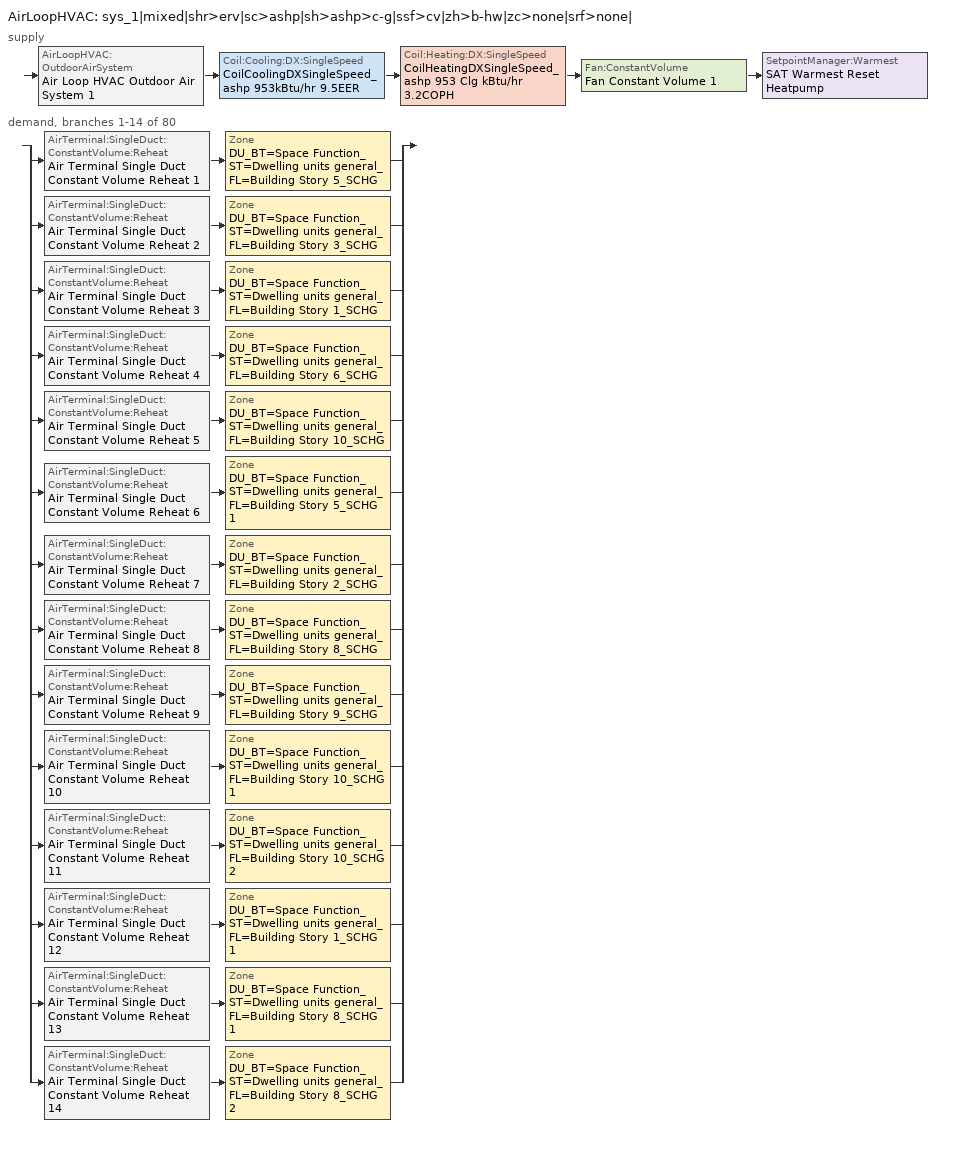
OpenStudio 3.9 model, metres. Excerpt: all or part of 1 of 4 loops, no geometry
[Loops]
AirLoopHVAC 'sys_1|mixed|shr>erv|sc>ashp|sh>ashp>c-g|ssf>cv|zh>b-hw|zc>none|srf>none|'
 supply: AirLoopHVAC:OutdoorAirSystem 'Air Loop HVAC Outdoor Air System 1' > Coil:Cooling:DX:SingleSpeed 'CoilCoolingDXSingleSpeed_ashp 953kBtu/hr 9.5EER' > Coil:Heating:DX:SingleSpeed 'CoilHeatingDXSingleSpeed_ashp 953 Clg kBtu/hr 3.2COPH' > Fan:ConstantVolume 'Fan Constant Volume 1' > SetpointManager:Warmest 'SAT Warmest Reset Heatpump'
 demand, branches 1-14 of 80: split
  | AirTerminal:SingleDuct:ConstantVolume:Reheat 'Air Terminal Single Duct Constant Volume Reheat 1' > Zone 'DU_BT=Space Function_ST=Dwelling units general_FL=Building Story 5_SCHG'
  | AirTerminal:SingleDuct:ConstantVolume:Reheat 'Air Terminal Single Duct Constant Volume Reheat 2' > Zone 'DU_BT=Space Function_ST=Dwelling units general_FL=Building Story 3_SCHG'
  | AirTerminal:SingleDuct:ConstantVolume:Reheat 'Air Terminal Single Duct Constant Volume Reheat 3' > Zone 'DU_BT=Space Function_ST=Dwelling units general_FL=Building Story 1_SCHG'
  | AirTerminal:SingleDuct:ConstantVolume:Reheat 'Air Terminal Single Duct Constant Volume Reheat 4' > Zone 'DU_BT=Space Function_ST=Dwelling units general_FL=Building Story 6_SCHG'
  | AirTerminal:SingleDuct:ConstantVolume:Reheat 'Air Terminal Single Duct Constant Volume Reheat 5' > Zone 'DU_BT=Space Function_ST=Dwelling units general_FL=Building Story 10_SCHG'
  | AirTerminal:SingleDuct:ConstantVolume:Reheat 'Air Terminal Single Duct Constant Volume Reheat 6' > Zone 'DU_BT=Space Function_ST=Dwelling units general_FL=Building Story 5_SCHG 1'
  | AirTerminal:SingleDuct:ConstantVolume:Reheat 'Air Terminal Single Duct Constant Volume Reheat 7' > Zone 'DU_BT=Space Function_ST=Dwelling units general_FL=Building Story 2_SCHG'
  | AirTerminal:SingleDuct:ConstantVolume:Reheat 'Air Terminal Single Duct Constant Volume Reheat 8' > Zone 'DU_BT=Space Function_ST=Dwelling units general_FL=Building Story 8_SCHG'
  | AirTerminal:SingleDuct:ConstantVolume:Reheat 'Air Terminal Single Duct Constant Volume Reheat 9' > Zone 'DU_BT=Space Function_ST=Dwelling units general_FL=Building Story 9_SCHG'
  | AirTerminal:SingleDuct:ConstantVolume:Reheat 'Air Terminal Single Duct Constant Volume Reheat 10' > Zone 'DU_BT=Space Function_ST=Dwelling units general_FL=Building Story 10_SCHG 1'
  | AirTerminal:SingleDuct:ConstantVolume:Reheat 'Air Terminal Single Duct Constant Volume Reheat 11' > Zone 'DU_BT=Space Function_ST=Dwelling units general_FL=Building Story 10_SCHG 2'
  | AirTerminal:SingleDuct:ConstantVolume:Reheat 'Air Terminal Single Duct Constant Volume Reheat 12' > Zone 'DU_BT=Space Function_ST=Dwelling units general_FL=Building Story 1_SCHG 1'
  | AirTerminal:SingleDuct:ConstantVolume:Reheat 'Air Terminal Single Duct Constant Volume Reheat 13' > Zone 'DU_BT=Space Function_ST=Dwelling units general_FL=Building Story 8_SCHG 1'
  | AirTerminal:SingleDuct:ConstantVolume:Reheat 'Air Terminal Single Duct Constant Volume Reheat 14' > Zone 'DU_BT=Space Function_ST=Dwelling units general_FL=Building Story 8_SCHG 2'
[Sizing:Zone] Zone Cooling Design Supply Air Temperature Input Method=TemperatureDifference; Zone Cooling Design Supply Air Temperature {C}=14; Zone Cooling Design Supply Air Temperature Difference {deltaC}=11; Zone Heating Design Supply Air Temperature Input Method=TemperatureDifference; Zone Heating Design Supply Air Temperature {C}=40; Zone Heating Design Supply Air Temperature Difference {deltaC}=21; Zone Cooling Design Supply Air Humidity Ratio {kg-H2O/kg-air}=0.0085; Zone Heating Design Supply Air Humidity Ratio {kg-H2O/kg-air}=0.008; Zone Heating Sizing Factor=1.3; Zone Cooling Sizing Factor=1; Cooling Design Air Flow Method=DesignDay; Heating Design Air Flow Method=DesignDay; Account for Dedicated Outdoor Air System=No; Dedicated Outdoor Air System Control Strategy=NeutralSupplyAir; Dedicated Outdoor Air Low Setpoint Temperature for Design {C}=autosize; Dedicated Outdoor Air High Setpoint Temperature for Design {C}=autosize; Zone Load Sizing Method=Sensible Load Only No Latent Load; Zone Latent Cooling Design Supply Air Humidity Ratio Input Method=HumidityRatioDifference; Zone Cooling Design Supply Air Humidity Ratio Difference {kgWater/kgDryAir}=0.005; Zone Latent Heating Design Supply Air Humidity Ratio Input Method=HumidityRatioDifference; Zone Humidification Design Supply Air Humidity Ratio Difference {kgWater/kgDryAir}=0.005; Sizing Option=Coincident
DU_BT=Space Function_ST=Dwelling units general_FL=Building Story 5_SCHG; DU_BT=Space Function_ST=Dwelling units general_FL=Building Story 3_SCHG; DU_BT=Space Function_ST=Dwelling units general_FL=Building Story 1_SCHG; DU_BT=Space Function_ST=Dwelling units general_FL=Building Story 6_SCHG; DU_BT=Space Function_ST=Dwelling units general_FL=Building Story 10_SCHG; DU_BT=Space Function_ST=Dwelling units general_FL=Building Story 5_SCHG 1; DU_BT=Space Function_ST=Dwelling units general_FL=Building Story 2_SCHG; DU_BT=Space Function_ST=Dwelling units general_FL=Building Story 8_SCHG; DU_BT=Space Function_ST=Dwelling units general_FL=Building Story 9_SCHG; DU_BT=Space Function_ST=Dwelling units general_FL=Building Story 10_SCHG 1; DU_BT=Space Function_ST=Dwelling units general_FL=Building Story 10_SCHG 2; DU_BT=Space Function_ST=Dwelling units general_FL=Building Story 1_SCHG 1; DU_BT=Space Function_ST=Dwelling units general_FL=Building Story 8_SCHG 1; DU_BT=Space Function_ST=Dwelling units general_FL=Building Story 8_SCHG 2
[Zone equipment]
DU_BT=Space Function_ST=Dwelling units general_FL=Building Story 5_SCHG: Zone HVAC Baseboard Convective Water 1, Air Terminal Single Duct Constant Volume Reheat 1
DU_BT=Space Function_ST=Dwelling units general_FL=Building Story 3_SCHG: Zone HVAC Baseboard Convective Water 2, Air Terminal Single Duct Constant Volume Reheat 2
DU_BT=Space Function_ST=Dwelling units general_FL=Building Story 1_SCHG: Zone HVAC Baseboard Convective Water 3, Air Terminal Single Duct Constant Volume Reheat 3
DU_BT=Space Function_ST=Dwelling units general_FL=Building Story 6_SCHG: Zone HVAC Baseboard Convective Water 4, Air Terminal Single Duct Constant Volume Reheat 4
DU_BT=Space Function_ST=Dwelling units general_FL=Building Story 10_SCHG: Zone HVAC Baseboard Convective Water 5, Air Terminal Single Duct Constant Volume Reheat 5
DU_BT=Space Function_ST=Dwelling units general_FL=Building Story 5_SCHG 1: Zone HVAC Baseboard Convective Water 6, Air Terminal Single Duct Constant Volume Reheat 6
DU_BT=Space Function_ST=Dwelling units general_FL=Building Story 2_SCHG: Zone HVAC Baseboard Convective Water 7, Air Terminal Single Duct Constant Volume Reheat 7
DU_BT=Space Function_ST=Dwelling units general_FL=Building Story 8_SCHG: Zone HVAC Baseboard Convective Water 8, Air Terminal Single Duct Constant Volume Reheat 8
DU_BT=Space Function_ST=Dwelling units general_FL=Building Story 9_SCHG: Zone HVAC Baseboard Convective Water 9, Air Terminal Single Duct Constant Volume Reheat 9
DU_BT=Space Function_ST=Dwelling units general_FL=Building Story 10_SCHG 1: Zone HVAC Baseboard Convective Water 10, Air Terminal Single Duct Constant Volume Reheat 10
DU_BT=Space Function_ST=Dwelling units general_FL=Building Story 10_SCHG 2: Zone HVAC Baseboard Convective Water 11, Air Terminal Single Duct Constant Volume Reheat 11
DU_BT=Space Function_ST=Dwelling units general_FL=Building Story 1_SCHG 1: Zone HVAC Baseboard Convective Water 12, Air Terminal Single Duct Constant Volume Reheat 12
DU_BT=Space Function_ST=Dwelling units general_FL=Building Story 8_SCHG 1: Zone HVAC Baseboard Convective Water 13, Air Terminal Single Duct Constant Volume Reheat 13
DU_BT=Space Function_ST=Dwelling units general_FL=Building Story 8_SCHG 2: Zone HVAC Baseboard Convective Water 14, Air Terminal Single Duct Constant Volume Reheat 14
[AirLoopHVAC]
sys_1|mixed|shr>erv|sc>ashp|sh>ashp>c-g|ssf>cv|zh>b-hw|zc>none|srf>none|: Availability Schedule=sys_1|mixed|shr>none|sc>ashp|sh>ashp>c-g|ssf>cv|zh>b-hw|zc>none|srf>none| Occ Sch; Design Supply Air Flow Rate {m3/s}=autosize; Design Return Air Flow Fraction of Supply Air Flow=1
[Sizing:System]
sys_1|mixed|shr>erv|sc>ashp|sh>ashp>c-g|ssf>cv|zh>b-hw|zc>none|srf>none|: Type of Load to Size On=Total; Design Outdoor Air Flow Rate {m3/s}=Autosize; Central Heating Maximum System Air Flow Ratio=1; Preheat Design Temperature {C}=7; Preheat Design Humidity Ratio {kg-H2O/kg-Air}=0.008; Precool Design Temperature {C}=13; Precool Design Humidity Ratio {kg-H2O/kg-Air}=0.008; Central Cooling Design Supply Air Temperature {C}=13; Central Heating Design Supply Air Temperature {C}=43; Sizing Option=NonCoincident; 100% Outdoor Air in Cooling=Yes; 100% Outdoor Air in Heating=Yes; Central Cooling Design Supply Air Humidity Ratio {kg-H2O/kg-Air}=0.0085; Central Heating Design Supply Air Humidity Ratio {kg-H2O/kg-Air}=0.008; Cooling Design Air Flow Method=DesignDay; Cooling Design Air Flow Rate {m3/s}=0; Heating Design Air Flow Method=DesignDay; Heating Design Air Flow Rate {m3/s}=0; System Outdoor Air Method=ZoneSum; Zone Maximum Outdoor Air Fraction=1; Cooling Supply Air Flow Rate Per Floor Area {m3/s-m2}=0.00996765; Cooling Fraction of Autosized Cooling Supply Air Flow Rate=1; Cooling Supply Air Flow Rate Per Unit Cooling Capacity {m3/s-W}=3.94755e-05; Heating Supply Air Flow Rate Per Floor Area {m3/s-m2}=0.00996765; Heating Fraction of Autosized Heating Supply Air Flow Rate=1; Heating Fraction of Autosized Cooling Supply Air Flow Rate=1; Heating Supply Air Flow Rate Per Unit Heating Capacity {m3/s-W}=3.15882e-05; Cooling Design Capacity Method=CoolingDesignCapacity; Cooling Design Capacity {W}=autosize; Cooling Design Capacity Per Floor Area {W/m2}=234.7; Fraction of Autosized Cooling Design Capacity=1; Heating Design Capacity Method=HeatingDesignCapacity; Heating Design Capacity {W}=autosize; Heating Design Capacity Per Floor Area {W/m2}=157; Fraction of Autosized Heating Design Capacity=1; Central Cooling Capacity Control Method=OnOff; Occupant Diversity=autosize
[Fan:ConstantVolume]
Fan Constant Volume 1: Availability Schedule=Always On Discrete; Fan Total Efficiency=0.39975; Pressure Rise {Pa}=640; Maximum Flow Rate {m3/s}=AutoSize; Motor Efficiency=0.615
[Coil:Heating:DX:SingleSpeed]
CoilHeatingDXSingleSpeed_ashp 953 Clg kBtu/hr 3.2COPH: Availability Schedule=Always On Discrete; Rated Total Heating Capacity {W}=Autosize; Rated COP {W/W}=3.84984; Rated Air Flow Rate {m3/s}=Autosize; Rated Supply Fan Power Per Volume Flow Rate 2017 {W/(m3/s)}=773.3; Rated Supply Fan Power Per Volume Flow Rate 2023 {W/(m3/s)}=934.4; Total Heating Capacity Function of Temperature Curve=DXHEAT-NECB2011-REF-CAPFT; Total Heating Capacity Function of Flow Fraction Curve=DXHEAT-NECB2011-REF-CAPFFLOW; Energy Input Ratio Function of Temperature Curve=DXHEAT-NECB2011-REF-EIRFT; Energy Input Ratio Function of Flow Fraction Curve=DXHEAT-NECB2011-REF-EIRFFLOW; Part Load Fraction Correlation Curve=DXHEAT-NECB2011-REF-PLFFPLR; Minimum Outdoor Dry-Bulb Temperature for Compressor Operation {C}=-10; Defrost Strategy=Resistive; Defrost Control=Timed; Defrost Time Period Fraction=0.166667; Resistive Defrost Heater Capacity {W}=2000
[Coil:Cooling:DX:SingleSpeed]
CoilCoolingDXSingleSpeed_ashp 953kBtu/hr 9.5EER: Availability Schedule=Always On Discrete; Rated Total Cooling Capacity {W}=autosize; Rated Sensible Heat Ratio=autosize; Rated COP {W/W}=3.3002; Rated Air Flow Rate {m3/s}=autosize; Rated Evaporator Fan Power Per Volume Flow Rate 2017 {W/(m3/s)}=773.3; Rated Evaporator Fan Power Per Volume Flow Rate 2023 {W/(m3/s)}=934.4; Total Cooling Capacity Function of Temperature Curve=DXCOOL-NECB2011-REF-CAPFT; Total Cooling Capacity Function of Flow Fraction Curve=DXCOOL-NECB2011-REF-CAPFFLOW; Energy Input Ratio Function of Temperature Curve=DXCOOL-NECB2011-REF-COOLEIRFT; Energy Input Ratio Function of Flow Fraction Curve=DXCOOL-NECB2011-REF-COOLEIRFFLOW; Part Load Fraction Correlation Curve=DXCOOL-NECB2011-REF-COOLPLFFPLR; Minimum Outdoor Dry-Bulb Temperature for Compressor Operation {C}=-25; Nominal Time for Condensate Removal to Begin {s}=0; Ratio of Initial Moisture Evaporation Rate and Steady State Latent Capacity=0; Maximum Cycling Rate {cycles/hr}=0; Latent Capacity Time Constant {s}=0; Condenser Type=AirCooled; Evaporative Condenser Effectiveness=0.9; Evaporative Condenser Air Flow Rate {m3/s}=autosize; Evaporative Condenser Pump Rated Power Consumption {W}=autosize; Crankcase Heater Capacity {W}=0; Maximum Outdoor Dry-Bulb Temperature for Crankcase Heater Operation {C}=10; Basin Heater Capacity {W/K}=0; Basin Heater Setpoint Temperature {C}=2
[Controller:OutdoorAir]
Controller Outdoor Air 1: Minimum Outdoor Air Flow Rate {m3/s}=autosize; Maximum Outdoor Air Flow Rate {m3/s}=Autosize; Economizer Control Type=DifferentialEnthalpy; Economizer Control Action Type=ModulateFlow; Lockout Type=NoLockout; Minimum Limit Type=FixedMinimum; Minimum Outdoor Air Schedule=sys_1|mixed|shr>none|sc>ashp|sh>ashp>c-g|ssf>cv|zh>b-hw|zc>none|srf>none| Occ Sch; Controller Mechanical Ventilation=Controller Mechanical Ventilation 1; High Humidity Control=No; High Humidity Outdoor Air Flow Ratio=1; Control High Indoor Humidity Based on Outdoor Humidity Ratio=Yes; Heat Recovery Bypass Control Type=BypassWhenWithinEconomizerLimits; Economizer Operation Staging=InterlockedWithMechanicalCooling
[Controller:MechanicalVentilation]
Controller Mechanical Ventilation 1: Availability Schedule=Always On Discrete; System Outdoor Air Method=ZoneSum
[AirLoopHVAC:OutdoorAirSystem]
Air Loop HVAC Outdoor Air System 1: Controller=Controller Outdoor Air 1
[SetpointManager:Warmest]
SAT Warmest Reset Heatpump: Control Variable=Temperature; Minimum Setpoint Temperature {C}=13; Maximum Setpoint Temperature {C}=20; Strategy=MaximumTemperature; Setpoint Node or NodeList=sys_1|mixed|shr>erv|sc>ashp|sh>ashp>c-g|ssf>cv|zh>b-hw|zc>none|srf>none| Supply Outlet Node
[Coil:Heating:Gas] Availability Schedule=Always On Discrete; Gas Burner Efficiency=0.95; Nominal Capacity {W}=AutoSize; On Cycle Parasitic Electric Load {W}=0; Part Load Fraction Correlation Curve=FURNACE-EFFPLR-NECB2011; Off Cycle Parasitic Gas Load {W}=0
Coil Heating Gas 1; Coil Heating Gas 2; Coil Heating Gas 3; Coil Heating Gas 4; Coil Heating Gas 5; Coil Heating Gas 6; Coil Heating Gas 7; Coil Heating Gas 8; Coil Heating Gas 9; Coil Heating Gas 10; Coil Heating Gas 11; Coil Heating Gas 12; Coil Heating Gas 13; Coil Heating Gas 14
[AirTerminal:SingleDuct:ConstantVolume:Reheat] Availability Schedule=Always On Discrete; Maximum Air Flow Rate {m3/s}=autosize; Maximum Hot Water or Steam Flow Rate {m3/s}=autosize; Minimum Hot Water or Steam Flow Rate {m3/s}=0; Convergence Tolerance=0.001; Maximum Reheat Air Temperature {C}=35
Name | Reheat Coil
Air Terminal Single Duct Constant Volume Reheat 1 | Coil Heating Gas 1
Air Terminal Single Duct Constant Volume Reheat 2 | Coil Heating Gas 2
Air Terminal Single Duct Constant Volume Reheat 3 | Coil Heating Gas 3
Air Terminal Single Duct Constant Volume Reheat 4 | Coil Heating Gas 4
Air Terminal Single Duct Constant Volume Reheat 5 | Coil Heating Gas 5
Air Terminal Single Duct Constant Volume Reheat 6 | Coil Heating Gas 6
Air Terminal Single Duct Constant Volume Reheat 7 | Coil Heating Gas 7
Air Terminal Single Duct Constant Volume Reheat 8 | Coil Heating Gas 8
Air Terminal Single Duct Constant Volume Reheat 9 | Coil Heating Gas 9
Air Terminal Single Duct Constant Volume Reheat 10 | Coil Heating Gas 10
Air Terminal Single Duct Constant Volume Reheat 11 | Coil Heating Gas 11
Air Terminal Single Duct Constant Volume Reheat 12 | Coil Heating Gas 12
Air Terminal Single Duct Constant Volume Reheat 13 | Coil Heating Gas 13
Air Terminal Single Duct Constant Volume Reheat 14 | Coil Heating Gas 14
[Schedule:Ruleset]
sys_1|mixed|shr>none|sc>ashp|sh>ashp>c-g|ssf>cv|zh>b-hw|zc>none|srf>none| Occ Sch: Default Day Schedule=sys_1|mixed|shr>none|sc>ashp|sh>ashp>c-g|ssf>cv|zh>b-hw|zc>none|srf>none| Occ Sch Default; Summer Design Day Schedule=sys_1|mixed|shr>none|sc>ashp|sh>ashp>c-g|ssf>cv|zh>b-hw|zc>none|srf>none| Occ Sch Summer Design Day; Winter Design Day Schedule=sys_1|mixed|shr>none|sc>ashp|sh>ashp>c-g|ssf>cv|zh>b-hw|zc>none|srf>none| Occ Sch Winter Design Day
[Schedule:Day]
sys_1|mixed|shr>none|sc>ashp|sh>ashp>c-g|ssf>cv|zh>b-hw|zc>none|srf>none| Occ Sch Default; sys_1|mixed|shr>none|sc>ashp|sh>ashp>c-g|ssf>cv|zh>b-hw|zc>none|srf>none| Occ Sch Winter Design Day; sys_1|mixed|shr>none|sc>ashp|sh>ashp>c-g|ssf>cv|zh>b-hw|zc>none|srf>none| Occ Sch Summer Design Day; Schedule Day 6; Schedule Day 7: 24, 0, 1
[Schedule:Rule] Schedule Ruleset=sys_1|mixed|shr>none|sc>ashp|sh>ashp>c-g|ssf>cv|zh>b-hw|zc>none|srf>none| Occ Sch; Date Specification Type=DateRange; Start Month=1; End Month=12
Name | Rule Order | Day Schedule | Apply Saturday | Start Day | End Day | Apply Sunday
Schedule Rule 20 | 1 | Schedule Day 6 | Yes | 7 | 30
Schedule Rule 21 | 0 | Schedule Day 7 |  | 1 | 31 | Yes
[Schedule:Constant]
Always On Discrete: Value=1
[Curve:Cubic]
Name | Coefficient1 Constant | Coefficient2 x | Coefficient3 x**2 | Coefficient4 x**3 | Minimum Value of x | Maximum Value of x
DXHEAT-NECB2011-REF-CAPFT | 0.729009 | 0.0319275 | 0.000136404 | -8.748e-06 | -20 | 20
DXHEAT-NECB2011-REF-CAPFFLOW | 0.84 | 0.16 | 0 | 0 | 0.5 | 1.5
DXHEAT-NECB2011-REF-EIRFT | 1.2183 | -0.03612 | 0.00142 | -2.68e-05 | -20 | 20
DXHEAT-NECB2011-REF-PLFFPLR | 0.3696 | 2.3362 | -2.9577 | 1.2596 | 0.7 | 1
DXCOOL-NECB2011-REF-COOLPLFFPLR | 0.0277 | 4.9151 | -8.184 | 4.2702 | 0.7 | 1
FURNACE-EFFPLR-NECB2011 | 0.722 | 0.8211 | -1.0396 | 0.5 | 0 | 1
[Curve:Quadratic]
Name | Coefficient1 Constant | Coefficient2 x | Coefficient3 x**2 | Minimum Value of x | Maximum Value of x
DXHEAT-NECB2011-REF-EIRFFLOW | 1.3824 | -0.4336 | 0.0512 | 0 | 1
DXCOOL-NECB2011-REF-CAPFFLOW | 0.8 | 0.2 | 0 | 0.5 | 1.5
DXCOOL-NECB2011-REF-COOLEIRFFLOW | 1.1552 | -0.1808 | 0.0256 | 0.5 | 1.5
[Curve:Biquadratic] Minimum Value of x=13; Maximum Value of x=24; Minimum Value of y=24; Maximum Value of y=46
Name | Coefficient1 Constant | Coefficient2 x | Coefficient3 x**2 | Coefficient4 y | Coefficient5 y**2 | Coefficient6 x*y
DXCOOL-NECB2011-REF-CAPFT | 0.867905 | 0.0142459 | 0.00055436 | -0.0075575 | 3.3e-05 | -0.0001918
DXCOOL-NECB2011-REF-COOLEIRFT | 0.114171 | 0.0281822 | -0.0004199 | 0.0214108 | 0.000161028 | -0.000679104
